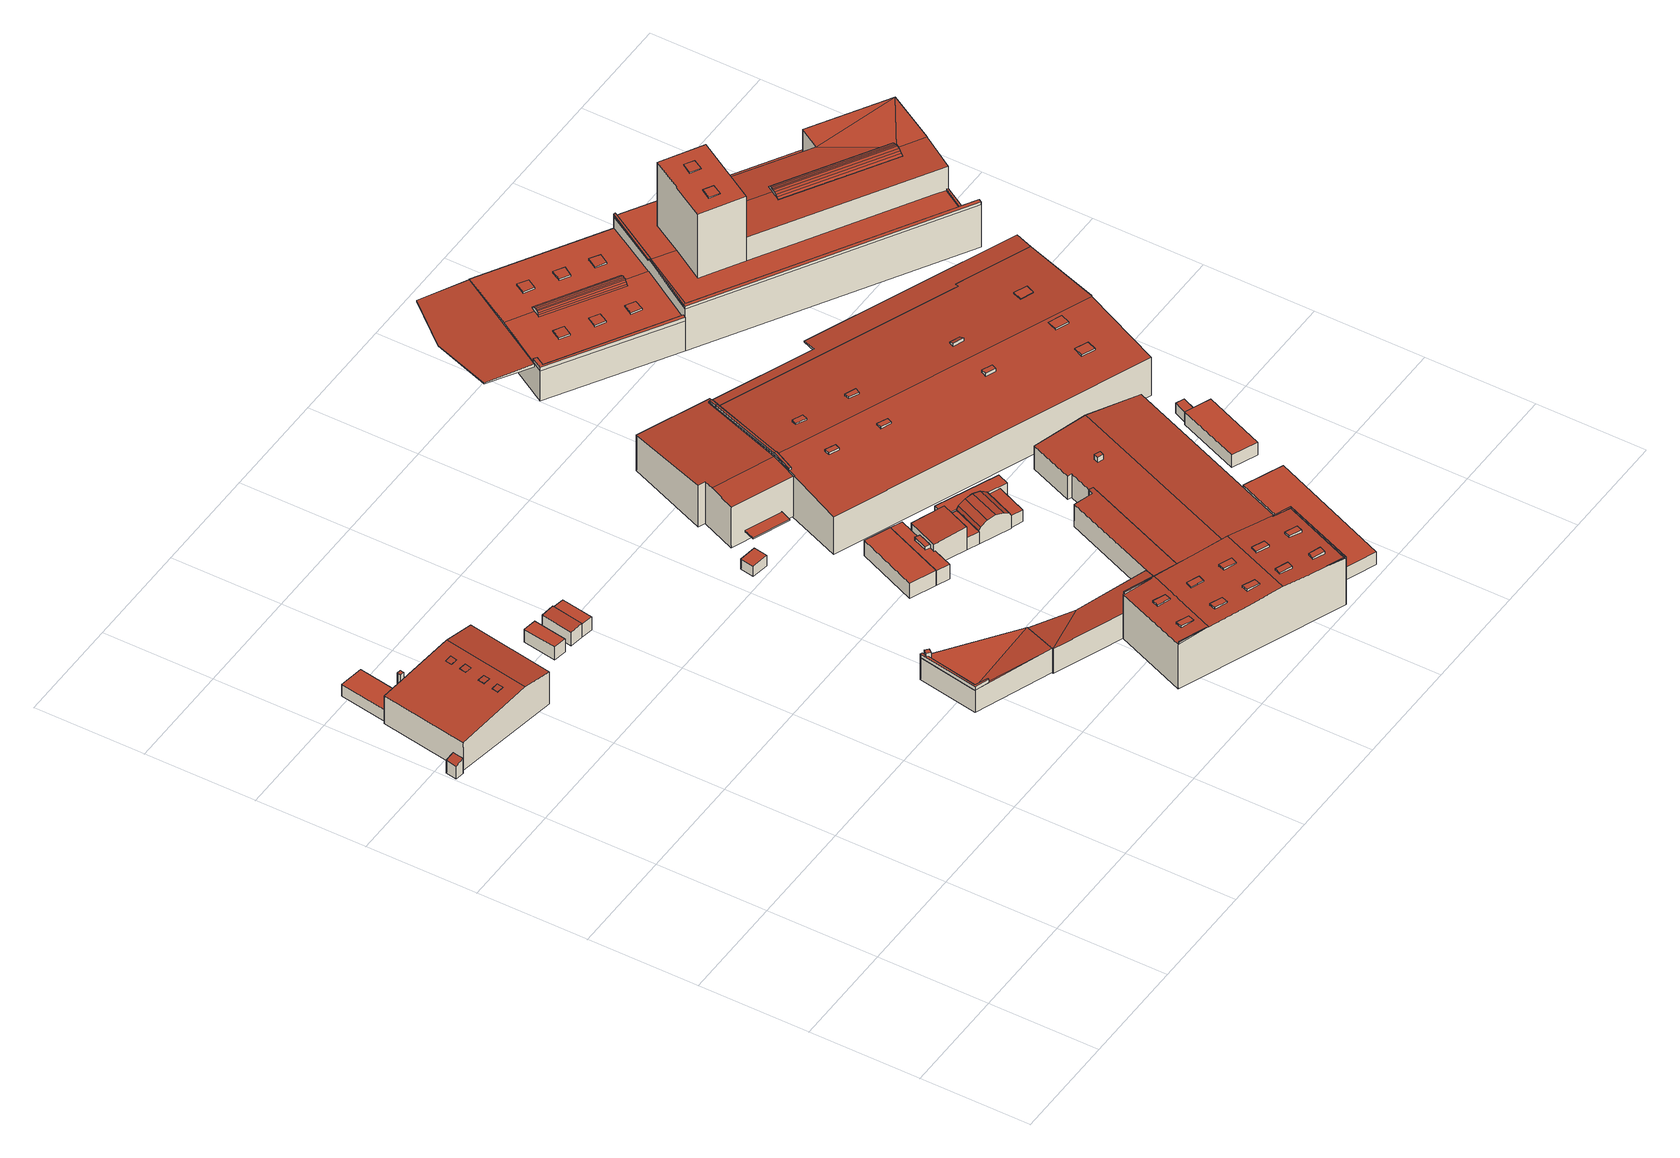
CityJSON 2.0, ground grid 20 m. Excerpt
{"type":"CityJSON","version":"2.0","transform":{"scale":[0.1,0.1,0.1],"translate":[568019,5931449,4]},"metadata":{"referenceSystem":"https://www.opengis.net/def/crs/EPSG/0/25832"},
"CityObjects":{
"building1":{"type":"Building","attributes":{"Grundfläche 2D":"3.466015","Grundhöhe NN":"4.757"},"geometry":[{"type":"Solid","lod":"3","boundaries":[[[[0,1,2,3]],[[4,5,3,2]],[[5,6,0,3]],[[6,7,1,0]],[[7,4,2,1]],[[7,6,5,4]]]],"semantics":{"surfaces":[{"type":"RoofSurface"},{"type":"WallSurface"},{"type":"GroundSurface"}],"values":[[0,1,1,1,1,2]]}}]},
"building2":{"type":"Building","attributes":{"Grundfläche 2D":"40.436248","Grundhöhe NN":"5.457"},"children":["building2-1"],"geometry":[{"type":"Solid","lod":"3","boundaries":[[[[8,9,10,11]],[[9,8,12,13]],[[10,9,13,14]],[[11,10,14,15]],[[8,11,15,12]],[[13,12,15,14]]]],"semantics":{"surfaces":[{"type":"RoofSurface"},{"type":"WallSurface"},{"type":"GroundSurface"}],"values":[[0,1,1,1,1,2]]}}]},
"building2-1":{"type":"BuildingInstallation","parents":["building2"],"geometry":[{"type":"MultiSurface","lod":"3","boundaries":[[[16,17,18,19]],[[19,18,20,21]],[[16,19,21,22]],[[22,23,17,16]],[[18,17,23,20]]],"semantics":{"surfaces":[{"type":"RoofSurface"},{"type":"WallSurface"}],"values":[0,1,1,1,1]}}]},
"building3":{"type":"Building","attributes":{"Grundfläche 2D":"322.911482","Grundhöhe NN":"5.375"},"children":["building3-1","building3-2","building3-3","building3-4"],"geometry":[{"type":"Solid","lod":"3","boundaries":[[[[24,25,26,27]],[[24,27,28,29]],[[30,25,24,29,31,32]],[[26,25,30,33]],[[28,27,26,33,34]],[[29,28,34,31]],[[33,30,32,31,34]]]],"semantics":{"surfaces":[{"type":"RoofSurface"},{"type":"WallSurface"},{"type":"GroundSurface"}],"values":[[0,0,1,1,1,1,2]]}}]},
"building3-1":{"type":"BuildingInstallation","parents":["building3"],"geometry":[{"type":"MultiSurface","lod":"3","boundaries":[[[35,36,37,38]],[[35,38,39]],[[36,35,39,40]],[[36,40,37]]],"semantics":{"surfaces":[{"type":"RoofSurface"},{"type":"WallSurface"}],"values":[0,1,1,1]}}]},
"building3-2":{"type":"BuildingInstallation","parents":["building3"],"geometry":[{"type":"MultiSurface","lod":"3","boundaries":[[[41,42,43,44]],[[41,44,45]],[[41,45,46,42]],[[46,43,42]]],"semantics":{"surfaces":[{"type":"RoofSurface"},{"type":"WallSurface"}],"values":[0,1,1,1]}}]},
"building3-3":{"type":"BuildingInstallation","parents":["building3"],"geometry":[{"type":"MultiSurface","lod":"3","boundaries":[[[47,48,49,50]],[[48,51,49]],[[47,50,52]],[[48,47,52,51]]],"semantics":{"surfaces":[{"type":"RoofSurface"},{"type":"WallSurface"}],"values":[0,1,1,1]}}]},
"building3-4":{"type":"BuildingInstallation","parents":["building3"],"geometry":[{"type":"MultiSurface","lod":"3","boundaries":[[[53,54,55,56]],[[54,57,55]],[[53,56,58]],[[54,53,58,57]]],"semantics":{"surfaces":[{"type":"RoofSurface"},{"type":"WallSurface"}],"values":[0,1,1,1]}}]},
"building4":{"type":"Building","attributes":{"Grundfläche 2D":"14.739027","Grundhöhe NN":"5.391"},"geometry":[{"type":"Solid","lod":"3","boundaries":[[[[59,60,61,62]],[[63,64,62,61]],[[64,65,59,62]],[[65,66,60,59]],[[66,63,61,60]],[[66,65,64,63]]]],"semantics":{"surfaces":[{"type":"RoofSurface"},{"type":"WallSurface"},{"type":"GroundSurface"}],"values":[[0,1,1,1,1,2]]}}]},
"building5":{"type":"Building","attributes":{"Grundfläche 2D":"14.923960","Grundhöhe NN":"5.404"},"geometry":[{"type":"Solid","lod":"3","boundaries":[[[[67,68,69,70]],[[71,72,70,69]],[[72,73,67,70]],[[73,74,68,67]],[[74,71,69,68]],[[74,73,72,71]]]],"semantics":{"surfaces":[{"type":"RoofSurface"},{"type":"WallSurface"},{"type":"GroundSurface"}],"values":[[0,1,1,1,1,2]]}}]},
"building6":{"type":"Building","attributes":{"Grundfläche 2D":"14.519205","Grundhöhe NN":"5.453"},"geometry":[{"type":"Solid","lod":"3","boundaries":[[[[75,76,77,78]],[[79,80,78,77]],[[80,81,75,78]],[[81,82,76,75]],[[82,79,77,76]],[[82,81,80,79]]]],"semantics":{"surfaces":[{"type":"RoofSurface"},{"type":"WallSurface"},{"type":"GroundSurface"}],"values":[[0,1,1,1,1,2]]}}]},
"building7":{"type":"Building","attributes":{"Grundfläche 2D":"14.276815","Grundhöhe NN":"5.469"},"geometry":[{"type":"Solid","lod":"3","boundaries":[[[[83,84,85,86]],[[82,81,86,85]],[[81,87,83,86]],[[87,88,84,83]],[[88,82,85,84]],[[88,87,81,82]]]],"semantics":{"surfaces":[{"type":"RoofSurface"},{"type":"WallSurface"},{"type":"GroundSurface"}],"values":[[0,1,1,1,1,2]]}}]},
"building8":{"type":"Building","attributes":{"Grundfläche 2D":"139.265828","Grundhöhe NN":"5.386"},"children":["building8-1","building8-2"],"geometry":[{"type":"Solid","lod":"3","boundaries":[[[[89,90,91,92,93]],[[94,93,92,91]],[[95,96,91,90,89]],[[89,93,97,98]],[[95,89,98,99]],[[96,95,99,100]],[[94,91,96,100,101]],[[93,94,101,97]],[[101,100,99,98,97]]]],"semantics":{"surfaces":[{"type":"RoofSurface"},{"type":"WallSurface"},{"type":"GroundSurface"}],"values":[[0,0,0,1,1,1,1,1,2]]}}]},
"building8-1":{"type":"BuildingInstallation","parents":["building8"],"geometry":[{"type":"MultiSurface","lod":"3","boundaries":[[[102,103,104,105,106,107,108,109,110,111,112]],[[113,92,114,104,103,102]],[[114,115,105,104]],[[115,90,116,107,106,105]],[[117,118,109,108]],[[118,95,110,109]],[[95,96,111,110]],[[96,91,94,112,111]],[[94,113,102,112]]],"semantics":{"surfaces":[{"type":"RoofSurface"},{"type":"WallSurface"}],"values":[0,1,1,1,1,1,1,1,1]}}]},
"building8-2":{"type":"BuildingInstallation","parents":["building8"],"geometry":[{"type":"MultiSurface","lod":"3","boundaries":[[[119,120,121,122]],[[120,119,108,107,116,123]],[[121,120,123,124]],[[124,125,122,121]],[[117,108,119,122,125]]],"semantics":{"surfaces":[{"type":"RoofSurface"},{"type":"WallSurface"}],"values":[0,1,1,1,1]}}]},
"building9":{"type":"Building","attributes":{"Grundfläche 2D":"8.006860","Grundhöhe NN":"5.374"},"geometry":[{"type":"Solid","lod":"3","boundaries":[[[[126,127,128,129]],[[130,131,129,128]],[[131,132,126,129]],[[132,133,127,126]],[[133,130,128,127]],[[133,132,131,130]]]],"semantics":{"surfaces":[{"type":"RoofSurface"},{"type":"WallSurface"},{"type":"GroundSurface"}],"values":[[0,1,1,1,1,2]]}}]},
"building10":{"type":"Building","attributes":{"Grundfläche 2D":"59.566840","Grundhöhe NN":"5.530"},"geometry":[{"type":"Solid","lod":"3","boundaries":[[[[134,135,136,137]],[[138,139,137,136]],[[139,140,134,137]],[[140,141,135,134]],[[141,138,136,135]],[[141,140,139,138]]]],"semantics":{"surfaces":[{"type":"RoofSurface"},{"type":"WallSurface"},{"type":"GroundSurface"}],"values":[[0,1,1,1,1,2]]}}]},
"building11":{"type":"Building","attributes":{"Grundfläche 2D":"242.972602","Grundhöhe NN":"5.258"},"geometry":[{"type":"Solid","lod":"3","boundaries":[[[[142,143,144,145,146]],[[147,143,142]],[[148,149,145,150,151,152,153,154]],[[150,145,144]],[[142,146,155,156]],[[147,142,156,157]],[[143,147,157,158]],[[143,158,159,150,144]],[[145,149,160,155,146]],[[151,150,159,161]],[[162,153,152,151,161,163]],[[154,153,162,164]],[[148,154,164,165]],[[149,148,165,160]],[[165,164,162,163,161,159,158,157,156,155,160]]]],"semantics":{"surfaces":[{"type":"RoofSurface"},{"type":"WallSurface"},{"type":"GroundSurface"}],"values":[[0,0,0,1,1,1,1,1,1,1,1,1,1,1,2]]}}]},
"building12":{"type":"Building","attributes":{"Grundfläche 2D":"458.726744","Grundhöhe NN":"5.387"},"children":["building12-1","building12-2","building12-3","building12-4","building12-5","building12-6","building12-7","building12-8","building12-9","building12-10"],"geometry":[{"type":"Solid","lod":"3","boundaries":[[[[166,167,168,169]],[[170,171,172,173,174,175,176,177,178,179,180]],[[181,182,183,184,185]],[[173,186,187,188,189,180,179,190,191,192,175,174]],[[187,193,194,195,196,188]],[[168,195,194,185,184,183,197,198,199,200,201,202,169]],[[168,167,201]],[[170,180,203,171]],[[203,204,172,171]],[[173,172,204]],[[198,181,185]],[[198,197,182,181]],[[183,182,197]],[[176,175,192]],[[192,191,177,176]],[[191,190,178,177]],[[190,179,178]],[[202,166,169]],[[202,201,167,166]],[[204,203,205,206]],[[194,193,187,186,173,204,206,207,208,199,198,185]],[[200,199,208,209]],[[189,188,196,195,168,201,200,209,205,203,180]],[[208,207,206,205,209]]]],"semantics":{"surfaces":[{"type":"RoofSurface"},{"type":"WallSurface"},{"type":"GroundSurface"}],"values":[[0,0,0,0,0,0,1,1,1,1,1,1,1,1,1,1,1,1,1,1,1,1,1,2]]}}]},
"building12-1":{"type":"BuildingInstallation","parents":["building12"],"geometry":[{"type":"MultiSurface","lod":"3","boundaries":[[[210,211,212,213]],[[214,215,213,212]],[[210,213,215,216]],[[216,217,211,210]],[[212,211,217,214]]],"semantics":{"surfaces":[{"type":"RoofSurface"},{"type":"WallSurface"}],"values":[0,1,1,1,1]}}]},
"building12-2":{"type":"BuildingInstallation","parents":["building12"],"geometry":[{"type":"MultiSurface","lod":"3","boundaries":[[[218,219,220,221]],[[221,220,222,223]],[[218,221,223,224]],[[219,218,224,225]],[[220,219,225,222]]],"semantics":{"surfaces":[{"type":"RoofSurface"},{"type":"WallSurface"}],"values":[0,1,1,1,1]}}]},
"building12-3":{"type":"BuildingInstallation","parents":["building12"],"geometry":[{"type":"MultiSurface","lod":"3","boundaries":[[[226,227,228,229]],[[229,228,230,231]],[[226,229,231,232]],[[227,226,232,233]],[[228,227,233,230]]],"semantics":{"surfaces":[{"type":"RoofSurface"},{"type":"WallSurface"}],"values":[0,1,1,1,1]}}]},
"building12-4":{"type":"BuildingInstallation","parents":["building12"],"geometry":[{"type":"MultiSurface","lod":"3","boundaries":[[[234,235,236,237]],[[238,239,237,236]],[[234,237,239,240]],[[240,241,235,234]],[[236,235,241,238]]],"semantics":{"surfaces":[{"type":"RoofSurface"},{"type":"WallSurface"}],"values":[0,1,1,1,1]}}]},
"building12-5":{"type":"BuildingInstallation","parents":["building12"],"geometry":[{"type":"MultiSurface","lod":"3","boundaries":[[[242,243,244,245]],[[245,244,246,247]],[[242,245,247,248]],[[243,242,248,249]],[[244,243,249,246]]],"semantics":{"surfaces":[{"type":"RoofSurface"},{"type":"WallSurface"}],"values":[0,1,1,1,1]}}]},
"building12-6":{"type":"BuildingInstallation","parents":["building12"],"geometry":[{"type":"MultiSurface","lod":"3","boundaries":[[[250,251,252,253]],[[254,255,253,252]],[[250,253,255,256]],[[256,257,251,250]],[[252,251,257,254]]],"semantics":{"surfaces":[{"type":"RoofSurface"},{"type":"WallSurface"}],"values":[0,1,1,1,1]}}]},
"building12-7":{"type":"BuildingInstallation","parents":["building12"],"geometry":[{"type":"MultiSurface","lod":"3","boundaries":[[[258,259,260,261]],[[261,260,262,263]],[[258,261,263,264]],[[259,258,264,265]],[[260,259,265,262]]],"semantics":{"surfaces":[{"type":"RoofSurface"},{"type":"WallSurface"}],"values":[0,1,1,1,1]}}]},
"building12-8":{"type":"BuildingInstallation","parents":["building12"],"geometry":[{"type":"MultiSurface","lod":"3","boundaries":[[[266,267,268,269]],[[270,271,269,268]],[[271,272,266,269]],[[267,266,272,273]],[[268,267,273,270]]],"semantics":{"surfaces":[{"type":"RoofSurface"},{"type":"WallSurface"}],"values":[0,1,1,1,1]}}]},
"building12-9":{"type":"BuildingInstallation","parents":["building12"],"geometry":[{"type":"MultiSurface","lod":"3","boundaries":[[[274,275,276,277]],[[277,276,278,279]],[[274,277,279,280]],[[275,274,280,281]],[[276,275,281,278]]],"semantics":{"surfaces":[{"type":"RoofSurface"},{"type":"WallSurface"}],"values":[0,1,1,1,1]}}]},
"building12-10":{"type":"BuildingInstallation","parents":["building12"],"geometry":[{"type":"MultiSurface","lod":"3","boundaries":[[[282,283,284,285]],[[285,284,286,287]],[[282,285,287,288]],[[283,282,288,289]],[[284,283,289,286]]],"semantics":{"surfaces":[{"type":"RoofSurface"},{"type":"WallSurface"}],"values":[0,1,1,1,1]}}]},
"building13":{"type":"Building","attributes":{"Grundfläche 2D":"29.304667","Grundhöhe NN":"5.522"},"children":["building13-1"],"geometry":[{"type":"Solid","lod":"3","boundaries":[[[[290,291,292,293,294,295,296,297]],[[292,291,298,299]],[[295,294,293,292,299,300]],[[296,295,300,301]],[[297,296,301,138]],[[290,297,138,302]],[[291,290,302,298]],[[138,301,300,299,298,302]]]],"semantics":{"surfaces":[{"type":"RoofSurface"},{"type":"WallSurface"},{"type":"GroundSurface"}],"values":[[0,1,1,1,1,1,1,2]]}}]},
"building13-1":{"type":"BuildingInstallation","parents":["building13"],"geometry":[{"type":"MultiSurface","lod":"3","boundaries":[[[303,304,305,306]],[[293,294,306,305]],[[303,306,294,307]],[[307,308,304,303]],[[308,293,305,304]]],"semantics":{"surfaces":[{"type":"RoofSurface"},{"type":"WallSurface"}],"values":[0,1,1,1,1]}}]},
"building14":{"type":"Building","attributes":{"Grundfläche 2D":"37.273400","Grundhöhe NN":"5.515"},"geometry":[{"type":"Solid","lod":"3","boundaries":[[[[309,310,311,312,313,314]],[[313,312,315,316]],[[317,314,313,316]],[[310,309,314,317,299]],[[312,311,310,299,315]],[[316,315,299,317]]]],"semantics":{"surfaces":[{"type":"RoofSurface"},{"type":"WallSurface"},{"type":"GroundSurface"}],"values":[[0,1,1,1,1,2]]}}]},
"building15":{"type":"Building","attributes":{"Grundfläche 2D":"13.779962","Grundhöhe NN":"5.514"},"geometry":[{"type":"Solid","lod":"3","boundaries":[[[[318,319,320,321]],[[322,323,321,320]],[[323,316,318,321]],[[316,315,319,318]],[[315,322,320,319]],[[315,316,323,322]]]],"semantics":{"surfaces":[{"type":"RoofSurface"},{"type":"WallSurface"},{"type":"GroundSurface"}],"values":[[0,1,1,1,1,2]]}}]},
"building16":{"type":"Building","attributes":{"Grundfläche 2D":"291.251783","Grundhöhe NN":"5.559"},"children":["building16-1","building16-2"],"geometry":[{"type":"Solid","lod":"3","boundaries":[[[[324,325,326,327]],[[328,329,325,324,330,331,332,333]],[[330,324,327,334,335]],[[331,330,335,336]],[[332,331,336,337]],[[333,332,337,338]],[[328,333,338,339]],[[329,328,339,340]],[[326,325,329,340,341]],[[326,341,334,327]],[[340,339,338,337,336,335,334,341]]]],"semantics":{"surfaces":[{"type":"RoofSurface"},{"type":"WallSurface"},{"type":"GroundSurface"}],"values":[[0,0,1,1,1,1,1,1,1,1,2]]}}]},
"building16-1":{"type":"BuildingInstallation","parents":["building16"],"geometry":[{"type":"MultiSurface","lod":"3","boundaries":[[[342,343,344,345]],[[346,347,345,344]],[[347,348,342,345]],[[348,349,343,342]],[[349,346,344,343]],[[349,348,347,346]]],"semantics":{"surfaces":[{"type":"RoofSurface"},{"type":"WallSurface"},{"type":"OuterCeilingSurface"}],"values":[0,1,1,1,1,2]}}]},
"building16-2":{"type":"BuildingInstallation","parents":["building16"],"geometry":[{"type":"MultiSurface","lod":"3","boundaries":[[[350,351,352,353]],[[354,355,353,352]],[[355,356,350,353]],[[356,357,351,350]],[[357,354,352,351]],[[357,356,355,354]]],"semantics":{"surfaces":[{"type":"RoofSurface"},{"type":"WallSurface"},{"type":"OuterCeilingSurface"}],"values":[0,1,1,1,1,2]}}]},
"building17":{"type":"Building","attributes":{"Grundfläche 2D":"36.606118","Grundhöhe NN":"5.474"},"geometry":[{"type":"Solid","lod":"3","boundaries":[[[[358,359,360,361]],[[359,362,363,360]],[[362,364,365,363]],[[364,366,367,365]],[[366,368,369,367]],[[368,370,371,369]],[[370,368,366,364,362,359,358,322,372]],[[371,370,372,373]],[[361,360,363,365,367,369,371,373,323]],[[358,361,323,322]],[[373,372,322,323]]]],"semantics":{"surfaces":[{"type":"RoofSurface"},{"type":"WallSurface"},{"type":"GroundSurface"}],"values":[[0,0,0,0,0,0,1,1,1,1,2]]}}]},
"building18":{"type":"Building","attributes":{"Grundfläche 2D":"28.614096","Grundhöhe NN":"5.601"},"geometry":[{"type":"Solid","lod":"3","boundaries":[[[[374,375,376,377,378,379,380]],[[381,382,378,377,376,383]],[[379,378,382,384]],[[380,379,384,385]],[[374,380,385,386]],[[375,374,386,387]],[[376,375,387,383]],[[387,386,385,384,382,381,383]]]],"semantics":{"surfaces":[{"type":"RoofSurface"},{"type":"WallSurface"},{"type":"GroundSurface"}],"values":[[0,1,1,1,1,1,1,2]]}}]},
"building19":{"type":"Building","attributes":{"Grundfläche 2D":"13.822140","Grundhöhe NN":"5.453"},"geometry":[{"type":"Solid","lod":"3","boundaries":[[[[388,389,390,391]],[[389,388,392,393]],[[390,389,393,394]],[[391,390,394,395]],[[388,391,395,392]],[[393,392,395,394]]]],"semantics":{"surfaces":[{"type":"RoofSurface"},{"type":"WallSurface"},{"type":"GroundSurface"}],"values":[[0,1,1,1,1,2]]}}]},
"building20":{"type":"Building","attributes":{"Grundfläche 2D":"751.038226","Grundhöhe NN":"5.374"},"children":["building20-1"],"geometry":[{"type":"Solid","lod":"3","boundaries":[[[[396,397,154,153,151,398,399,400]],[[398,401,402,399]],[[151,153,403,404]],[[401,398,151,404,405]],[[402,401,405,406]],[[400,399,402,406,407]],[[396,400,407,408]],[[397,396,408,409]],[[154,397,409,410]],[[153,154,410,403]],[[408,407,406,405,404,403,410,409]]]],"semantics":{"surfaces":[{"type":"RoofSurface"},{"type":"WallSurface"},{"type":"GroundSurface"}],"values":[[0,0,1,1,1,1,1,1,1,1,2]]}}]},
"building20-1":{"type":"BuildingInstallation","parents":["building20"],"geometry":[{"type":"MultiSurface","lod":"3","boundaries":[[[411,412,413,414]],[[414,413,415,416]],[[411,414,416,417]],[[412,411,417,418]],[[413,412,418,415]]],"semantics":{"surfaces":[{"type":"RoofSurface"},{"type":"WallSurface"}],"values":[0,1,1,1,1]}}]},
"building21":{"type":"Building","attributes":{"Grundfläche 2D":"182.935442","Grundhöhe NN":"5.392"},"geometry":[{"type":"Solid","lod":"3","boundaries":[[[[419,420,421,422]],[[423,424,422,421]],[[424,425,419,422]],[[425,426,420,419]],[[426,423,421,420]],[[426,425,424,423]]]],"semantics":{"surfaces":[{"type":"RoofSurface"},{"type":"WallSurface"},{"type":"GroundSurface"}],"values":[[0,1,1,1,1,2]]}}]},
"building22":{"type":"Building","attributes":{"Grundfläche 2D":"1900.412876","Grundhöhe NN":"5.444"},"children":["building22-1","building22-2","building22-3","building22-4","building22-5","building22-6","building22-7","building22-8","building22-9","building22-10"],"geometry":[{"type":"Solid","lod":"3","boundaries":[[[[427,428,429,430,431,432,433,434,435,436,437]],[[438,439,434,433,432,440]],[[441,442,443,444]],[[445,431,430,429,428,427,446,447]],[[448,438,440,432,431,445,449]],[[439,438,448,450]],[[451,443,442,452,453,436,435,434,439,450,454]],[[437,436,453,455]],[[427,437,455,446]],[[444,443,451,456]],[[441,444,456,457]],[[442,441,457,452]],[[452,457,456,451,454,450,448,449,445,447,446,455,453]]]],"semantics":{"surfaces":[{"type":"RoofSurface"},{"type":"WallSurface"},{"type":"GroundSurface"}],"values":[[0,0,0,1,1,1,1,1,1,1,1,1,2]]}}]},
"building22-1":{"type":"BuildingInstallation","parents":["building22"],"geometry":[{"type":"MultiSurface","lod":"3","boundaries":[[[458,459,460,461]],[[461,460,462,463]],[[458,461,463,464]],[[459,458,464,465]],[[460,459,465,462]]],"semantics":{"surfaces":[{"type":"RoofSurface"},{"type":"WallSurface"}],"values":[0,1,1,1,1]}}]},
"building22-2":{"type":"BuildingInstallation","parents":["building22"],"geometry":[{"type":"MultiSurface","lod":"3","boundaries":[[[466,467,468,469,470]],[[471,472,467,466]],[[472,473,468,467]],[[473,474,469,468]],[[474,475,471,466,470,469]]],"semantics":{"surfaces":[{"type":"RoofSurface"},{"type":"WallSurface"}],"values":[0,1,1,1,1]}}]},
"building22-3":{"type":"BuildingInstallation","parents":["building22"],"geometry":[{"type":"MultiSurface","lod":"3","boundaries":[[[476,477,478,479]],[[479,478,480,481]],[[476,479,481,482]],[[477,476,482,483]],[[478,477,483,480]]],"semantics":{"surfaces":[{"type":"RoofSurface"},{"type":"WallSurface"}],"values":[0,1,1,1,1]}}]},
"building22-4":{"type":"BuildingInstallation","parents":["building22"],"geometry":[{"type":"MultiSurface","lod":"3","boundaries":[[[484,485,486,487]],[[487,486,488,489]],[[484,487,489,490]],[[485,484,490,491]],[[486,485,491,488]]],"semantics":{"surfaces":[{"type":"RoofSurface"},{"type":"WallSurface"}],"values":[0,1,1,1,1]}}]},
"building22-5":{"type":"BuildingInstallation","parents":["building22"],"geometry":[{"type":"MultiSurface","lod":"3","boundaries":[[[492,493,494,495,496,497,498,499]],[[500,492,499,501]],[[433,430,495,494,493,492,500,502]],[[430,431,496,495]],[[431,432,440,501,499,498,497,496]],[[440,502,500,501]]],"semantics":{"surfaces":[{"type":"RoofSurface"},{"type":"WallSurface"}],"values":[0,0,1,1,1,1]}}]},
"building22-6":{"type":"BuildingInstallation","parents":["building22"],"geometry":[{"type":"MultiSurface","lod":"3","boundaries":[[[503,504,505,506]],[[506,505,507,508]],[[503,506,508,509]],[[504,503,509,510]],[[505,504,510,507]]],"semantics":{"surfaces":[{"type":"RoofSurface"},{"type":"WallSurface"}],"values":[0,1,1,1,1]}}]},
"building22-7":{"type":"BuildingInstallation","parents":["building22"],"geometry":[{"type":"MultiSurface","lod":"3","boundaries":[[[511,512,513,514]],[[514,513,515,516]],[[511,514,516,517]],[[512,511,517,518]],[[513,512,518,515]]],"semantics":{"surfaces":[{"type":"RoofSurface"},{"type":"WallSurface"}],"values":[0,1,1,1,1]}}]},
"building22-8":{"type":"BuildingInstallation","parents":["building22"],"geometry":[{"type":"MultiSurface","lod":"3","boundaries":[[[519,520,521,522]],[[522,521,523,524]],[[519,522,524,525]],[[520,519,525,526]],[[521,520,526,523]]],"semantics":{"surfaces":[{"type":"RoofSurface"},{"type":"WallSurface"}],"values":[0,1,1,1,1]}}]},
"building22-9":{"type":"BuildingInstallation","parents":["building22"],"geometry":[{"type":"MultiSurface","lod":"3","boundaries":[[[527,528,529,530]],[[530,529,531,532]],[[527,530,532,533]],[[528,527,533,534]],[[529,528,534,531]]],"semantics":{"surfaces":[{"type":"RoofSurface"},{"type":"WallSurface"}],"values":[0,1,1,1,1]}}]},
"building22-10":{"type":"BuildingInstallation","parents":["building22"],"geometry":[{"type":"MultiSurface","lod":"3","boundaries":[[[535,536,537,538]],[[538,537,539,540]],[[535,538,540,541]],[[536,535,541,542]],[[537,536,542,539]]],"semantics":{"surfaces":[{"type":"RoofSurface"},{"type":"WallSurface"}],"values":[0,1,1,1,1]}}]},
"building23":{"type":"Building","attributes":{"Grundfläche 2D":"60.881999","Grundhöhe NN":"5.400"},"geometry":[{"type":"Solid","lod":"3","boundaries":[[[[543,544,545,546]],[[544,543,547,548]],[[545,544,548,549]],[[546,545,549,550]],[[543,546,550,547]],[[548,547,550,549]]]],"semantics":{"surfaces":[{"type":"RoofSurface"},{"type":"WallSurface"},{"type":"GroundSurface"}],"values":[[0,1,1,1,1,2]]}}]},
"building24":{"type":"Building","attributes":{"Grundfläche 2D":"202.438014","Grundhöhe NN":"12.867"},"children":["building24-1"],"geometry":[{"type":"Solid","lod":"3","boundaries":[[[[427,437,436,551,552,553,554,555,431,430,428]],[[427,428,430,431,556,557]],[[437,427,557,558]],[[436,437,558,559]],[[551,436,559,560]],[[552,551,560,561]],[[553,552,561,562]],[[554,553,562,563]],[[431,555,554,563,556]],[[560,559,558,557,556,563,562,561]]]],"semantics":{"surfaces":[{"type":"RoofSurface"},{"type":"WallSurface"},{"type":"GroundSurface"}],"values":[[0,1,1,1,1,1,1,1,1,2]]}}]},
"building24-1":{"type":"BuildingInstallation","parents":["building24"],"geometry":[{"type":"MultiSurface","lod":"3","boundaries":[[[496,495,564,565]],[[565,564,566,555]],[[555,431,496,565]],[[431,430,495,496]],[[564,495,430,566]]],"semantics":{"surfaces":[{"type":"RoofSurface"},{"type":"WallSurface"}],"values":[0,1,1,1,1]}}]},
"building25":{"type":"Building","attributes":{"Grundfläche 2D":"4.556823","Grundhöhe NN":"5.447"},"geometry":[{"type":"Solid","lod":"3","boundaries":[[[[567,568,569,570]],[[571,572,570,569]],[[572,573,567,570]],[[573,574,568,567]],[[574,571,569,568]],[[574,573,572,571]]]],"semantics":{"surfaces":[{"type":"RoofSurface"},{"type":"WallSurface"},{"type":"GroundSurface"}],"values":[[0,1,1,1,1,2]]}}]},
"building26":{"type":"Building","attributes":{"Grundfläche 2D":"1738.754954","Grundhöhe NN":"5.179"},"children":["building26-1","building26-2","building26-3","building26-4","building26-5","building26-6","building26-7","building26-8","building26-9","building26-10","building26-11","building26-12","building26-13"],"geometry":[{"type":"MultiSurface","lod":"3","boundaries":[[[575,576,577,578]],[[579,575,578,580]],[[581,579,580,582]],[[583,581,582,584]],[[585,586,583,584,587,588]],[[589,585,588,590]],[[591,589,590,592]],[[593,591,592,594]],[[595,593,594,596]],[[597,598,599,600,601,602],[603,604,605,606],[607,608,609,610]],[[611,612,613,614,615,616,617,618,619,620,621,622,623,624]],[[625,612,611]],[[626,627,625]],[[628,629,612,625,627,630,631]],[[632,633,634,630,627,635,620,619]],[[636,637,638,639,640,641,642,643,644,645,646,647,648]],[[649,650,651]],[[652,653,654,646,645,644,655,656,657,658,649,651,659]],[[660,661,662,663,664,665,666,667,668]],[[669,670,671,672]],[[673,670,669,674]],[[675,673,674,676]],[[677,675,676,678]],[[679,677,678,680]],[[681,679,680,682]],[[683,681,682,684]],[[685,683,684,686]],[[687,688,689,690,691,692,693,694,695,696,672,671,697,698]],[[687,699,700,701,702,703,704,695,694,705,706,688]],[[707,685,686,708]],[[709,707,708,710]],[[711,712,713,714,715,716,717]],[[577,614,613,612,629,628,631,596,594,592,590,588,587,584,582,580,578]],[[634,595,596,631,630]],[[633,632,619,618,617,616,615,576,575,579,581,583,586,585,589,591,593,595,634]],[[577,576,615,614]],[[601,622,621,620,635,602]],[[648,597,602,635,636]],[[654,600,599,598,597,648,647,646]],[[653,622,601,600,654]],[[718,719,623,622,653,652,659]],[[720,721,639,625,611,624,623,719,651]],[[625,639,638,626]],[[638,637,627,626]],[[637,636,635,627]],[[722,723,661,660]],[[650,724,725,726,658,657,656,665,664,663,662,661,723]],[[667,666,655,727]],[[727,728,722,660,668,667]],[[696,695,704,703,702,710,708,686,684,682,680,678,676,674,669,672]],[[709,710,702,701]],[[709,701,700,699,687,698,697,671,670,673,675,677,679,681,683,685,707]],[[729,730,717,716]],[[712,711,692,691]],[[691,690,713,712]],[[690,689,714,713]],[[729,716,715,714,689,731]],[[730,729,732,733]],[[706,705,734,735,736,737]],[[732,729,731,689,688,706,737,736,735,738,739]],[[740,741,640,639,721,720,651,650,742,743]],[[641,640,741,734,705,642]],[[692,711,717,727,655,644,643,642,705,694,693]],[[722,728,727,717,730,733,744,745]],[[723,722,745,746]],[[650,723,746,742]],[[740,743,742,746,745,744,733,732,739,738,735,734,741]]],"semantics":{"surfaces":[{"type":"RoofSurface"},{"type":"WallSurface"},{"type":"GroundSurface"}],"values":[0,0,0,0,0,0,0,0,0,0,0,0,0,0,0,0,0,0,0,0,0,0,0,0,0,0,0,0,0,0,0,0,1,1,1,1,1,1,1,1,1,1,1,1,1,1,1,1,1,1,1,1,1,1,1,1,1,1,1,1,1,1,1,1,1,1,2]}}]},
"building26-1":{"type":"BuildingInstallation","parents":["building26"],"geometry":[{"type":"MultiSurface","lod":"3","boundaries":[[[747,748,749,750]],[[751,752,750,749]],[[752,753,747,750]],[[754,751,749,748]]],"semantics":{"surfaces":[{"type":"RoofSurface"},{"type":"WallSurface"}],"values":[0,1,1,1]}}]},
"building26-2":{"type":"BuildingInstallation","parents":["building26"],"geometry":[{"type":"MultiSurface","lod":"3","boundaries":[[[755,756,757,758]],[[758,757,607,610]],[[755,758,610,609]],[[756,755,609,608]],[[757,756,608,607]]],"semantics":{"surfaces":[{"type":"RoofSurface"},{"type":"WallSurface"}],"values":[0,1,1,1,1]}}]},
"building26-3":{"type":"BuildingInstallation","parents":["building26"],"geometry":[{"type":"MultiSurface","lod":"3","boundaries":[[[759,760,761,762]],[[762,761,605,604]],[[759,762,604,603]],[[760,759,603,606]],[[761,760,606,605]]],"semantics":{"surfaces":[{"type":"RoofSurface"},{"type":"WallSurface"}],"values":[0,1,1,1,1]}}]},
"building26-4":{"type":"BuildingInstallation","parents":["building26"],"geometry":[{"type":"MultiSurface","lod":"3","boundaries":[[[763,748,747,764]],[[765,763,764,766]],[[747,753,767,766,764]],[[767,768,765,766]],[[765,768,754,748,763]]],"semantics":{"surfaces":[{"type":"RoofSurface"},{"type":"WallSurface"}],"values":[0,0,1,1,1]}}]},
"building26-5":{"type":"BuildingInstallation","parents":["building26"],"geometry":[{"type":"MultiSurface","lod":"3","boundaries":[[[726,725,724,719,718]],[[719,724,650,651]],[[659,658,726,718]]],"semantics":{"surfaces":[{"type":"RoofSurface"},{"type":"WallSurface"}],"values":[0,1,1]}}]},
"building26-6":{"type":"BuildingInstallation","parents":["building26"],"geometry":[{"type":"MultiSurface","lod":"3","boundaries":[[[769,770,771,772,773,666,665,774]],[[641,642,771,770]],[[642,643,644,655,666,773,772,771]],[[775,641,770,769,774,665,656,645]]],"semantics":{"surfaces":[{"type":"RoofSurface"},{"type":"WallSurface"}],"values":[0,1,1,1]}}]},
"building26-7":{"type":"BuildingInstallation","parents":["building26"],"geometry":[{"type":"MultiSurface","lod":"3","boundaries":[[[776,777,778,779]],[[779,778,780,781]],[[776,779,781,782]],[[777,776,782,783]],[[778,777,783,780]]],"semantics":{"surfaces":[{"type":"RoofSurface"},{"type":"WallSurface"}],"values":[0,1,1,1,1]}}]},
"building26-8":{"type":"BuildingInstallation","parents":["building26"],"geometry":[{"type":"MultiSurface","lod":"3","boundaries":[[[784,785,786,787]],[[787,786,788,789]],[[784,787,789,790]],[[785,784,790,791]],[[786,785,791,788]]],"semantics":{"surfaces":[{"type":"RoofSurface"},{"type":"WallSurface"}],"values":[0,1,1,1,1]}}]},
"building26-9":{"type":"BuildingInstallation","parents":["building26"],"geometry":[{"type":"MultiSurface","lod":"3","boundaries":[[[792,793,794,795]],[[795,794,796,797]],[[792,795,797,798]],[[793,792,798,799]],[[794,793,799,796]]],"semantics":{"surfaces":[{"type":"RoofSurface"},{"type":"WallSurface"}],"values":[0,1,1,1,1]}}]},
"building26-10":{"type":"BuildingInstallation","parents":["building26"],"geometry":[{"type":"MultiSurface","lod":"3","boundaries":[[[800,801,802,803]],[[802,804,805,803]],[[800,803,805,806]],[[806,807,801,800]],[[807,804,802,801]]],"semantics":{"surfaces":[{"type":"RoofSurface"},{"type":"WallSurface"}],"values":[0,1,1,1,1]}}]},
"building26-11":{"type":"BuildingInstallation","parents":["building26"],"geometry":[{"type":"MultiSurface","lod":"3","boundaries":[[[808,809,810,811]],[[811,810,812,813]],[[808,811,813,814]],[[809,808,814,815]],[[810,809,815,812]]],"semantics":{"surfaces":[{"type":"RoofSurface"},{"type":"WallSurface"}],"values":[0,1,1,1,1]}}]},
"building26-12":{"type":"BuildingInstallation","parents":["building26"],"geometry":[{"type":"MultiSurface","lod":"3","boundaries":[[[816,817,818,819]],[[819,818,820,821]],[[816,819,821,822]],[[817,816,822,823]],[[818,817,823,820]]],"semantics":{"surfaces":[{"type":"RoofSurface"},{"type":"WallSurface"}],"values":[0,1,1,1,1]}}]},
"building26-13":{"type":"BuildingInstallation","parents":["building26"],"geometry":[{"type":"MultiSurface","lod":"3","boundaries":[[[824,825,737,826,827,828,829]],[[737,825,824,829,830,831,736]],[[826,737,736,832]],[[827,826,832,833]],[[828,827,833,834]],[[829,828,834,830]],[[832,736,831,830,834,833]]],"semantics":{"surfaces":[{"type":"RoofSurface"},{"type":"WallSurface"},{"type":"OuterCeilingSurface"}],"values":[0,1,1,1,1,1,2]}}]}
},
"vertices":[
[8,983,35],[4,963,35],[21,961,39],[25,981,39],[21,961,8],[25,981,8],[8,983,8],[4,963,8],
[66,1208,39],[51,1119,39],[95,1112,39],[110,1201,39],[66,1208,15],[51,1119,15],[95,1112,15],[110,1201,15],
[95,1120,88],[88,1121,88],[87,1114,88],[94,1113,88],[87,1114,39],[94,1113,39],[95,1120,39],[88,1121,39],
[191,1096,88],[48,1120,71],[21,961,71],[164,937,88],[219,928,81],[246,1086,81],[48,1120,14],[246,1086,14],[191,1096,14],[21,961,14],[219,928,14],
[142,1008,85],[140,996,85],[152,994,86],[154,1006,86],[142,1008,84],[140,996,84],
[153,1074,85],[151,1062,85],[163,1060,86],[165,1072,86],[153,1074,84],[151,1062,84],
[149,1046,85],[147,1034,85],[159,1032,86],[161,1044,86],[147,1034,84],[149,1046,84],
[137,980,85],[135,969,85],[147,966,86],[149,978,86],[135,969,84],[137,980,84],
[262,1039,40],[238,1043,40],[228,983,40],[252,979,40],[228,983,14],[252,979,14],[262,1039,14],[238,1043,14],
[342,1030,41],[318,1034,41],[308,973,41],[332,969,41],[308,973,14],[332,969,14],[342,1030,14],[318,1034,14],
[372,964,45],[382,1022,45],[358,1026,43],[348,968,43],[358,1026,15],[348,968,15],[372,964,15],[382,1022,15],
[395,960,42],[405,1018,42],[382,1022,42],[372,964,42],[395,960,15],[405,1018,15],
[710,368,60],[551,365,60],[547,365,60],[573,354,61],[686,308,64],[546,361,60],[570,471,60],[566,472,60],[686,308,14],[710,368,14],[570,471,14],[566,472,14],[546,361,14],
[572,352,67],[573,354,67],[573,355,67],[550,364,67],[551,365,67],[568,460,67],[566,461,67],[569,467,67],[570,471,67],[566,472,67],[546,361,67],[572,352,61],[573,355,61],[550,364,60],[568,460,60],[566,461,60],[569,467,60],
[566,461,73],[572,456,73],[577,463,73],[571,468,73],[572,456,60],[577,463,60],[571,468,60],
[665,833,36],[634,838,35],[630,813,35],[661,808,36],[630,813,14],[661,808,14],[665,833,14],[634,838,14],
[759,693,46],[713,582,46],[759,563,46],[805,674,46],[759,563,15],[805,674,15],[759,693,15],[713,582,15],
[785,325,59],[685,306,65],[894,223,65],[916,278,59],[917,282,59],[710,368,59],[1019,441,63],[986,454,59],[894,223,59],[934,207,64],[950,247,64],[1030,447,64],[1023,450,63],[917,282,13],[785,325,13],[710,368,13],[685,306,13],[894,223,13],[986,454,13],[934,207,13],[1030,447,13],[950,247,13],[1023,450,13],[1019,441,13],
[759,125,110],[758,123,110],[806,104,111],[807,105,111],[1052,5,113],[1054,5,113],[1107,138,113],[1074,151,113],[1074,150,113],[1074,149,113],[1105,136,113],[1054,10,113],[1053,7,113],[1022,20,113],[1022,18,113],[811,256,110],[810,254,110],[858,235,111],[859,236,111],[859,237,111],[1041,164,115],[995,182,118],[942,49,118],[988,31,115],[1053,7,111],[1054,10,111],[1105,136,111],[933,207,114],[864,235,111],[811,102,111],[880,74,114],[810,254,106],[811,256,106],[809,256,106],[756,124,106],[758,123,106],[759,125,106],[1054,5,111],[1107,138,111],[1054,5,14],[1107,138,14],[811,256,14],[809,256,14],[756,124,14],
[815,206,112],[811,195,112],[833,186,112],[837,197,112],[833,186,110],[837,197,110],[815,206,108],[811,195,108],
[991,136,120],[986,125,120],[1009,116,120],[1013,127,120],[1009,116,116],[1013,127,116],[991,136,117],[986,125,117],
[793,150,112],[789,139,112],[811,130,112],[815,141,112],[811,130,110],[815,141,110],[793,150,108],[789,139,108],
[932,159,119],[928,148,119],[950,139,119],[955,150,119],[950,139,117],[955,150,117],[932,159,115],[928,148,115],
[910,103,119],[906,92,119],[928,83,119],[932,94,119],[928,83,117],[932,94,117],[910,103,115],[906,92,115],
[875,182,115],[870,171,115],[892,162,115],[897,173,115],[892,162,113],[897,173,113],[875,182,112],[870,171,112],
[968,80,120],[964,69,120],[986,60,120],[991,71,120],[986,60,116],[991,71,116],[968,80,117],[964,69,117],
[1049,113,117],[1045,102,117],[1067,93,117],[1071,104,117],[1067,93,112],[1071,104,112],[1049,113,114],[1045,102,114],
[1027,56,117],[1022,45,117],[1044,37,117],[1049,48,117],[1044,37,112],[1049,48,112],[1027,56,114],[1022,45,114],
[852,126,116],[848,115,116],[870,106,116],[874,117,116],[870,106,113],[874,117,113],[852,126,112],[848,115,112],
[783,553,45],[797,588,45],[795,589,45],[799,598,45],[809,623,45],[827,666,45],[805,675,45],[759,563,45],[797,588,15],[795,589,15],[827,666,15],[805,675,15],[783,553,15],
[801,627,52],[791,602,52],[799,598,52],[809,623,52],[801,627,45],[791,602,45],
[799,598,60],[795,589,60],[797,588,60],[852,565,63],[875,620,63],[818,644,60],[852,565,15],[875,620,15],[818,644,15],
[875,620,40],[852,565,40],[874,556,40],[897,611,40],[874,556,15],[897,611,15],
[795,877,104],[684,921,104],[665,875,100],[776,831,100],[679,943,103],[691,938,103],[858,1035,90],[865,1032,90],[868,1039,90],[738,1091,90],[776,831,16],[858,1035,16],[865,1032,16],[868,1039,16],[738,1091,16],[679,943,16],[691,938,16],[665,875,16],
[746,819,39],[755,839,39],[689,866,39],[681,845,39],[689,866,37],[681,845,37],[746,819,37],[755,839,37],
[833,1058,40],[804,1070,40],[802,1065,42],[831,1053,42],[802,1065,38],[831,1053,38],[833,1058,38],[804,1070,38],
[874,556,42],[877,555,48],[900,610,48],[897,611,42],[888,550,56],[912,605,56],[902,544,59],[925,600,59],[916,538,56],[939,594,56],[927,534,48],[950,589,48],[930,533,42],[953,588,42],[930,533,15],[953,588,15],
[996,596,44],[884,643,44],[875,620,44],[897,611,44],[953,588,44],[954,590,44],[988,576,44],[897,611,16],[953,588,16],[875,620,16],[954,590,16],[988,576,16],[996,596,16],[884,643,16],
[931,534,40],[952,526,40],[975,581,40],[954,590,40],[931,534,15],[952,526,15],[975,581,15],[954,590,15],
[1032,494,62],[1039,491,63],[1011,176,73],[1155,538,73],[1064,574,62],[1109,137,59],[1253,498,59],[1030,447,14],[934,207,14],[1109,137,14],[1253,498,14],[1064,574,14],[1032,494,14],[1039,491,14],[1023,450,14],
[1088,464,79],[1091,472,79],[1081,476,79],[1078,468,79],[1081,476,68],[1078,468,68],[1088,464,69],[1091,472,69],
[1248,238,40],[1178,267,40],[1086,41,40],[1156,13,40],[1086,41,14],[1156,13,14],[1248,238,14],[1178,267,14],
[1282,845,94],[1275,848,94],[856,1016,94],[855,1017,94],[851,1018,94],[795,877,107],[798,876,107],[1358,652,107],[1359,653,107],[1417,799,94],[1284,852,94],[737,734,93],[1301,509,93],[780,841,104],[1433,772,44],[1410,781,45],[1359,653,45],[1382,644,44],[851,1018,14],[1282,845,14],[856,1016,14],[737,734,14],[795,877,14],[1301,509,14],[1359,653,14],[1410,781,14],[1417,799,14],[1358,652,14],[1284,852,14],[1382,644,14],[1433,772,14],
[1121,697,109],[1139,690,109],[1143,699,109],[1125,707,109],[1143,699,104],[1125,707,104],[1121,697,103],[1139,690,103],
[1329,751,103],[1306,761,103],[1299,744,103],[1322,735,103],[1323,736,103],[1329,751,100],[1306,761,100],[1299,744,102],[1322,735,102],[1323,736,102],
[1152,775,110],[1171,768,110],[1174,777,106],[1156,784,106],[1174,777,103],[1156,784,103],[1152,775,104],[1171,768,104],
[1241,598,102],[1264,588,102],[1271,605,102],[1248,615,102],[1271,605,100],[1248,615,100],[1241,598,99],[1264,588,99],
[798,875,113],[798,876,112],[816,920,108],[855,1017,99],[851,1018,99],[812,921,108],[795,877,112],[795,877,113],[784,840,108],[780,841,108],[784,840,104],
[843,809,107],[861,801,107],[865,810,107],[846,818,107],[865,810,104],[846,818,104],[843,809,103],[861,801,103],
[935,772,107],[954,764,107],[957,773,107],[939,781,107],[957,773,104],[939,781,104],[935,772,103],[954,764,103],
[874,887,107],[892,879,107],[896,888,107],[877,896,107],[896,888,103],[877,896,103],[874,887,104],[892,879,104],
[967,849,107],[985,841,107],[989,850,107],[970,858,107],[989,850,103],[970,858,103],[967,849,104],[985,841,104],
[1266,660,108],[1289,651,108],[1296,668,108],[1272,677,108],[1296,668,107],[1272,677,107],[1266,660,105],[1289,651,105],
[1226,318,40],[1272,299,40],[1318,412,40],[1272,431,40],[1226,318,14],[1272,299,14],[1318,412,14],[1272,431,14],
[1431,832,91],[1054,983,91],[1045,960,93],[858,1035,93],[857,1032,93],[851,1018,89],[1282,845,89],[1284,852,89],[1417,799,89],[1431,832,89],[1054,983,89],[1045,960,89],[858,1035,89],
[860,1030,98],[857,1032,98],[860,1030,93],
[1301,450,35],[1286,456,35],[1275,430,35],[1290,424,35],[1275,430,14],[1290,424,14],[1301,450,14],[1286,456,14],
[1250,1153,157],[1248,1150,154],[1433,1040,154],[1434,1043,157],[1252,1156,159],[1436,1046,159],[1254,1160,160],[1439,1050,160],[1256,1164,161],[1441,1054,161],[1258,1167,160],[1258,1167,161],[1443,1057,161],[1443,1058,160],[1261,1171,159],[1445,1061,159],[1263,1174,158],[1447,1065,158],[1265,1178,155],[1449,1068,155],[1265,1178,154],[1450,1068,154],[1148,1307,234],[1116,1252,234],[1115,1251,234],[1080,1192,234],[1153,1149,235],[1221,1264,235],[1147,1204,235],[1137,1186,235],[1120,1197,234],[1130,1214,234],[1153,1251,234],[1164,1269,234],[1180,1259,235],[1170,1241,235],[1489,1030,154],[1443,1057,154],[1441,1054,154],[1433,1040,153],[1248,1150,153],[1252,1156,153],[1254,1160,153],[1256,1164,154],[1258,1167,154],[1188,1209,154],[1188,1208,154],[1153,1149,150],[1453,970,150],[1488,1029,154],[1544,1122,150],[1407,1204,150],[1384,1166,150],[1449,1068,153],[1443,1058,154],[1431,1080,153],[1450,1068,153],[1261,1171,153],[1263,1174,153],[1265,1178,153],[1221,1264,150],[1221,1264,101],[1384,1166,101],[1407,1204,100],[1544,1122,100],[1548,1129,100],[1136,1375,100],[1133,1376,100],[1074,1277,102],[1074,1276,103],[1076,1275,103],[1115,1251,103],[1116,1252,102],[1148,1307,101],[1428,932,100],[1430,931,100],[1453,970,101],[1432,983,101],[1153,1149,101],[1080,1192,101],[1015,1178,100],[1018,1176,100],[1425,934,100],[1427,933,100],[1450,972,101],[1452,910,105],[1456,916,105],[1430,931,105],[1428,932,105],[1427,933,105],[1018,1176,105],[1015,1178,105],[1012,1172,105],[1014,1171,105],[1029,1288,82],[898,1367,82],[897,1366,79],[1029,1287,79],[899,1368,85],[1030,1290,85],[900,1370,87],[1031,1292,87],[901,1372,88],[1033,1294,88],[903,1375,88],[1034,1297,88],[904,1378,88],[1036,1299,88],[906,1380,87],[1037,1302,87],[907,1382,85],[1039,1304,85],[904,1378,79],[859,1405,79],[810,1322,76],[815,1318,76],[806,1302,76],[1015,1178,76],[1074,1276,79],[1074,1277,79],[1036,1299,79],[1029,1288,79],[898,1367,79],[899,1368,79],[906,1380,79],[907,1382,79],[909,1385,79],[1040,1307,79],[1040,1306,79],[1037,1302,79],[1133,1376,75],[918,1504,75],[908,1384,83],[1040,1306,83],[909,1385,80],[1040,1307,80],[1015,1178,82],[806,1302,82],[815,1318,82],[810,1322,82],[808,1319,82],[798,1302,82],[1012,1172,82],[1450,972,104],[1453,970,104],[1488,1029,103],[1489,1030,102],[1452,910,100],[1456,916,100],[1430,931,104],[1428,932,104],[1427,933,104],[1012,1172,100],[1014,1171,100],[798,1302,75],[1012,1172,75],[808,1319,76],[798,1302,12],[1012,1172,12],[1133,1376,12],[918,1504,12],[918,1504,67],[918,1504,74],[810,1322,12],[808,1319,12],[1489,1030,12],[1548,1129,12],[1430,931,12],[1488,1029,12],[1014,1171,12],[1452,910,12],[1456,916,12],
[1239,1292,120],[1230,1278,120],[1278,1250,120],[1286,1264,120],[1278,1250,101],[1286,1264,100],[1239,1292,100],[1230,1278,101],
[1180,1259,236],[1164,1269,236],[1153,1251,236],[1170,1241,236],
[1147,1204,236],[1130,1214,236],[1120,1197,236],[1137,1186,236],
[1225,1281,116],[1233,1295,116],[1208,1291,114],[1216,1305,114],[1216,1305,100],[1208,1291,101],
[1077,1275,105],[1136,1375,105],[1133,1376,105],[1074,1277,105],[1074,1276,105],[1076,1275,105],[1077,1275,102],
[959,1422,81],[942,1433,81],[931,1415,81],[949,1405,81],[931,1415,78],[949,1405,78],[959,1422,77],[942,1433,77],
[1005,1257,80],[988,1267,80],[978,1250,80],[996,1240,80],[978,1250,77],[996,1240,77],[1005,1257,78],[988,1267,78],
[1066,1358,81],[1049,1369,81],[1038,1351,81],[1056,1341,81],[1038,1351,78],[1056,1341,78],[1066,1358,77],[1049,1369,77],
[1013,1390,81],[995,1401,81],[985,1383,81],[1002,1373,81],[985,1383,78],[1002,1373,78],[1013,1390,77],[995,1401,77],
[952,1289,80],[935,1299,80],[925,1282,80],[943,1272,80],[925,1282,77],[943,1272,77],[952,1289,78],[935,1299,78],
[899,1321,80],[881,1331,80],[872,1314,80],[889,1304,80],[872,1314,77],[889,1304,77],[899,1321,78],[881,1331,78],
[810,1322,74],[859,1405,74],[840,1551,69],[771,1469,69],[735,1364,69],[808,1319,74],[808,1319,67],[810,1322,67],[840,1551,67],[771,1469,67],[735,1364,67]
]}
